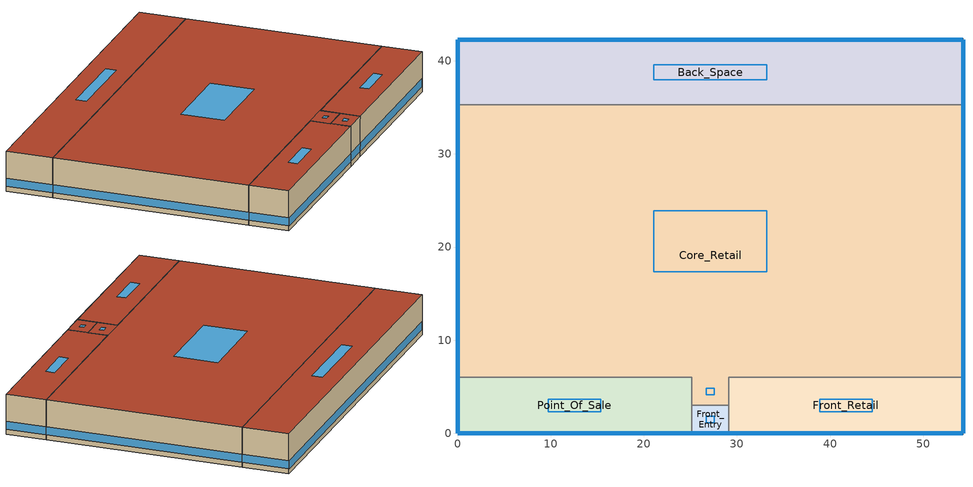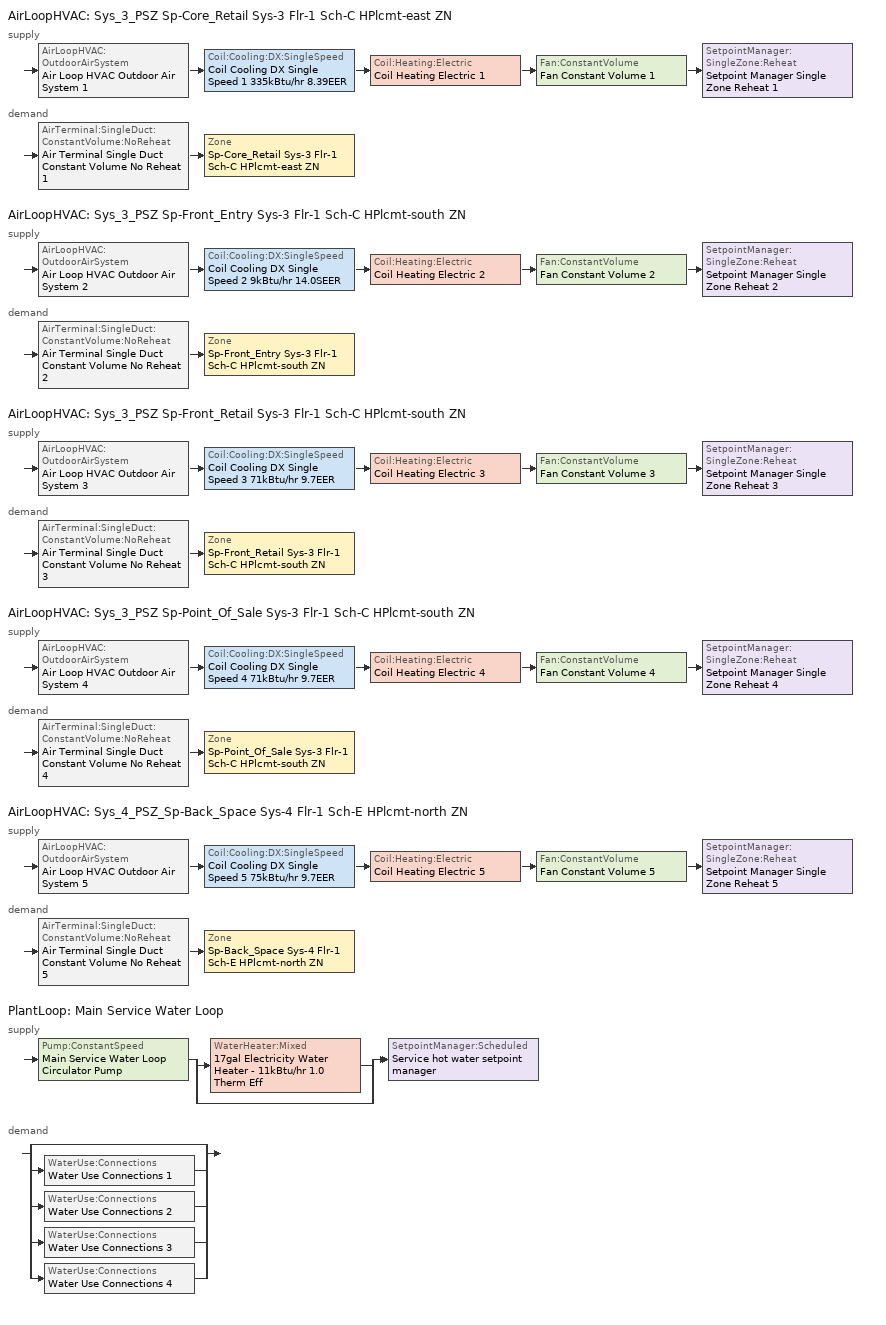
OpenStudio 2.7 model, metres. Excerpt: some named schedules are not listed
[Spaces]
Core_Retail
 floor ground: 54.27,35.27 54.27,6 29.14,6 29.14,3 25.14,3 25.14,6 0,6 0,35.27 z0
 wall outside: 54.27,6 54.27,35.27 / 0,35.27 0,6 z0:6.1
 wall to Back_Space: 54.27,35.27 0,35.27 z0:6.1
 wall to Front_Entry: 25.14,3 29.14,3 z0:6.1
 wall to Point_Of_Sale: 0,6 25.14,6 25.14,3 z0:6.1
 wall to Front_Retail: 29.14,3 29.14,6 54.27,6 z0:6.1
 window: 54.27,6.03 54.27,35.24 / 0,35.24 0,6.03 z0.76:1.98
 roof outside: 29.14,3 29.14,6 25.14,6 25.14,3 z6.1; 54.27,6 54.27,35.27 0,35.27 0,6 z6.1
 skylight: 27.58,4.16 27.58,4.84 26.69,4.84 26.69,4.16 z6.1; 33.2,17.36 33.2,23.91 21.07,23.91 21.07,17.36 z6.1
Back_Space
 floor ground: 54.27,42.27 54.27,35.27 0,35.27 0,42.27 z0
 wall outside: 54.27,35.27 54.27,42.27 0,42.27 0,35.27 z0:6.1
 window: 54.27,35.3 54.27,42.24 / 0,42.24 0,35.3 z0.76:1.99; 54.24,42.27 0.03,42.27 z0.76:1.98
 roof outside: 54.27,35.27 54.27,42.27 0,42.27 0,35.27 z6.1
 skylight: 33.2,37.99 33.2,39.55 21.07,39.55 21.07,37.99 z6.1
Front_Retail
 floor ground: 54.27,6 54.27,0 29.14,0 29.14,6 z0
 wall outside: 29.14,0 54.27,0 54.27,6 z0:6.1
 wall to Front_Entry: 29.14,3 29.14,0 z0:6.1
 window: 54.27,0.03 54.27,5.97 z0.76:1.99; 29.16,0 54.24,0 z0.76:1.98
 roof outside: 54.27,0 54.27,6 29.14,6 29.14,0 z6.1
 skylight: 44.51,2.33 44.51,3.67 38.89,3.67 38.89,2.33 z6.1
Point_Of_Sale
 floor ground: 25.14,6 25.14,0 0,0 0,6 z0
 wall outside: 0,6 0,0 25.14,0 z0:6.1
 wall to Front_Entry: 25.14,0 25.14,3 z0:6.1
 window: 0.03,0 25.11,0 z0.76:1.98; 0,5.97 0,0.03 z0.76:1.99
 roof outside: 25.14,0 25.14,6 0,6 0,0 z6.1
 skylight: 15.38,2.33 15.38,3.67 9.76,3.67 9.76,2.33 z6.1
Front_Entry
 floor ground: 29.14,3 29.14,0 25.14,0 25.14,3 z0
 wall outside: 25.14,0 29.14,0 z0:6.1
 window: 25.16,0 29.11,0 z0.76:2
 roof outside: 29.14,0 29.14,3 25.14,3 25.14,0 z6.1
 skylight: 27.58,1.16 27.58,1.84 26.69,1.84 26.69,1.16 z6.1
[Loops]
AirLoopHVAC 'Sys_3_PSZ Sp-Core_Retail Sys-3 Flr-1 Sch-C HPlcmt-east ZN'
 supply: AirLoopHVAC:OutdoorAirSystem 'Air Loop HVAC Outdoor Air System 1' > Coil:Cooling:DX:SingleSpeed 'Coil Cooling DX Single Speed 1 335kBtu/hr 8.39EER' > Coil:Heating:Electric 'Coil Heating Electric 1' > Fan:ConstantVolume 'Fan Constant Volume 1' > SetpointManager:SingleZone:Reheat 'Setpoint Manager Single Zone Reheat 1'
 demand: AirTerminal:SingleDuct:ConstantVolume:NoReheat 'Air Terminal Single Duct Constant Volume No Reheat 1' > Zone 'Sp-Core_Retail Sys-3 Flr-1 Sch-C HPlcmt-east ZN'
AirLoopHVAC 'Sys_3_PSZ Sp-Front_Entry Sys-3 Flr-1 Sch-C HPlcmt-south ZN'
 supply: AirLoopHVAC:OutdoorAirSystem 'Air Loop HVAC Outdoor Air System 2' > Coil:Cooling:DX:SingleSpeed 'Coil Cooling DX Single Speed 2 9kBtu/hr 14.0SEER' > Coil:Heating:Electric 'Coil Heating Electric 2' > Fan:ConstantVolume 'Fan Constant Volume 2' > SetpointManager:SingleZone:Reheat 'Setpoint Manager Single Zone Reheat 2'
 demand: AirTerminal:SingleDuct:ConstantVolume:NoReheat 'Air Terminal Single Duct Constant Volume No Reheat 2' > Zone 'Sp-Front_Entry Sys-3 Flr-1 Sch-C HPlcmt-south ZN'
AirLoopHVAC 'Sys_3_PSZ Sp-Front_Retail Sys-3 Flr-1 Sch-C HPlcmt-south ZN'
 supply: AirLoopHVAC:OutdoorAirSystem 'Air Loop HVAC Outdoor Air System 3' > Coil:Cooling:DX:SingleSpeed 'Coil Cooling DX Single Speed 3 71kBtu/hr 9.7EER' > Coil:Heating:Electric 'Coil Heating Electric 3' > Fan:ConstantVolume 'Fan Constant Volume 3' > SetpointManager:SingleZone:Reheat 'Setpoint Manager Single Zone Reheat 3'
 demand: AirTerminal:SingleDuct:ConstantVolume:NoReheat 'Air Terminal Single Duct Constant Volume No Reheat 3' > Zone 'Sp-Front_Retail Sys-3 Flr-1 Sch-C HPlcmt-south ZN'
AirLoopHVAC 'Sys_3_PSZ Sp-Point_Of_Sale Sys-3 Flr-1 Sch-C HPlcmt-south ZN'
 supply: AirLoopHVAC:OutdoorAirSystem 'Air Loop HVAC Outdoor Air System 4' > Coil:Cooling:DX:SingleSpeed 'Coil Cooling DX Single Speed 4 71kBtu/hr 9.7EER' > Coil:Heating:Electric 'Coil Heating Electric 4' > Fan:ConstantVolume 'Fan Constant Volume 4' > SetpointManager:SingleZone:Reheat 'Setpoint Manager Single Zone Reheat 4'
 demand: AirTerminal:SingleDuct:ConstantVolume:NoReheat 'Air Terminal Single Duct Constant Volume No Reheat 4' > Zone 'Sp-Point_Of_Sale Sys-3 Flr-1 Sch-C HPlcmt-south ZN'
AirLoopHVAC 'Sys_4_PSZ_Sp-Back_Space Sys-4 Flr-1 Sch-E HPlcmt-north ZN'
 supply: AirLoopHVAC:OutdoorAirSystem 'Air Loop HVAC Outdoor Air System 5' > Coil:Cooling:DX:SingleSpeed 'Coil Cooling DX Single Speed 5 75kBtu/hr 9.7EER' > Coil:Heating:Electric 'Coil Heating Electric 5' > Fan:ConstantVolume 'Fan Constant Volume 5' > SetpointManager:SingleZone:Reheat 'Setpoint Manager Single Zone Reheat 5'
 demand: AirTerminal:SingleDuct:ConstantVolume:NoReheat 'Air Terminal Single Duct Constant Volume No Reheat 5' > Zone 'Sp-Back_Space Sys-4 Flr-1 Sch-E HPlcmt-north ZN'
PlantLoop 'Main Service Water Loop'
 supply: Pump:ConstantSpeed 'Main Service Water Loop Circulator Pump' > split
  | WaterHeater:Mixed '17gal Electricity Water Heater - 11kBtu/hr 1.0 Therm Eff'
  | bypass
  join > SetpointManager:Scheduled 'Service hot water setpoint manager'
 demand: split
  | bypass
  | WaterUse:Connections 'Water Use Connections 1'
  | WaterUse:Connections 'Water Use Connections 2'
  | WaterUse:Connections 'Water Use Connections 3'
  | WaterUse:Connections 'Water Use Connections 4'
[Site]
Kuujjuaq AP_QC_CAN: Latitude {deg}=58.1; Longitude {deg}=-68.417; Time Zone {hr}=-5; Elevation {m}=39.9; Terrain=City
[Building]
RetailStandalone-CAN_QC_Kuujjuaq.AP.719060_CWEC2016.epw created: 2019-08-19 23:55:23 -0600: North Axis {deg}=0; Default Construction Set=BTAP-Mass at hdd = 8550.0; Standards Number of Stories=1; Standards Number of Above Ground Stories=1; Standards Building Type=NECB2011_RetailStandalone
[Site:WaterMainsTemperature]
Calculation Method=Correlation; Annual Average Outdoor Air Temperature {C}=-3.825; Maximum Difference In Monthly Average Outdoor Air Temperatures {deltaC}=36
[Site:GroundTemperature:BuildingSurface]
19.527, 19.502, 19.536, 19.598, 20.002, 21.64, 22.225, 22.375, 21.449, 20.121, 19.802, 19.633
[SizingPeriod:DesignDay] Barometric Pressure {Pa}=100847; Sky Clearness=0; Rain Indicator=0; Snow Indicator=0; Day of Month=21; Daylight Saving Time Indicator=0; Humidity Indicating Type=Wetbulb; Dry-Bulb Temperature Range Modifier Type=DefaultMultipliers
Name | Maximum Dry-Bulb Temperature {C} | Daily Dry-Bulb Temperature Range {deltaC} | Humidity Indicating Conditions at Maximum Dry-Bulb | Wind Speed {m/s} | Wind Direction {deg} | Month | Day Type | Solar Model Indicator | ASHRAE Taub | ASHRAE Taud
Kuujjuaq AP Ann Htg 99.6% Condns DB | -36.2 | 0 | -36.2 | 2.2 | 220 | 1 | WinterDesignDay | ASHRAEClearSky
Kuujjuaq AP Ann Clg .4% Condns DB=>MWB | 24.1 | 10.3 | 16.2 | 4 | 210 | 7 | SummerDesignDay | ASHRAETau | 0.364 | 2.418
[Material:NoMass] Roughness=Smooth; Thermal Absorptance=0.9; Solar Absorptance=0.7
Name | Thermal Resistance {m2-K/W} | Visible Absorptance
Typical Carpet Pad; Typical Carpet Pad 1 | 0.21648 | 0.8
Typical Insulation 1 | 6.78179 | 0.7
Typical Insulation 2 | 5.19354 | 0.7
Typical Insulation 3 | 7.04224 | 0.7
Typical Carpet Pad 2 | 2.57255 | 0.8
Typical Carpet Pad 3; Typical Carpet Pad 4 | 4.69593 | 0.8
Typical Insulation 4 | 0.624982 | 0.7
Typical Insulation 5 | 0.625 | 0.7
[Material]
Name | Roughness | Thickness {m} | Conductivity {W/m-K} | Density {kg/m3} | Specific Heat {J/kg-K} | Thermal Absorptance | Solar Absorptance | Visible Absorptance
G05 25mm wood | MediumSmooth | 0.0254 | 0.15 | 608 | 1630 | 0.9 | 0.5 | 0.5
100mm Normalweight concrete floor 1 | MediumSmooth | 0.1016 | 2.31 | 2322 | 832
G01 13mm gypsum board 1 | Smooth | 0.0127 | 0.16 | 800 | 1090 | 0.9 | 0.7 | 0.5
4 in. Normalweight Concrete Floor 1 | MediumRough | 0.1016 | 2.31 | 2322 | 832 | 0.9 | 0.7 | 0.7
1IN Stucco 1 | Smooth | 0.0253 | 0.6918 | 1858 | 837 | 0.9 | 0.7 | 0.92
8IN CONCRETE HW RefBldg 1 | Rough | 0.2032 | 1.311 | 2240 | 836.8 | 0.9 | 0.7 | 0.7
1/2IN Gypsum 1 | Smooth | 0.0127 | 0.16 | 784.9 | 830 | 0.9 | 0.4 | 0.4
Metal Roof Surface 1; F08 Metal surface 1 | Smooth | 0.0008 | 45.28 | 7824 | 500 | 0.9 | 0.7 | 0.7
6 in. Normalweight Concrete Floor 1; 6 in. Normalweight Concrete Floor 2; 6 in. Normalweight Concrete Floor 3 | MediumRough | 0.1524 | 2.31 | 2322 | 832 | 0.9 | 0.7 | 0.7
[Construction]
BTAP-Int-Partition; BTAP-Int-Door: G05 25mm wood
BTAP-Int-Floor: 100mm Normalweight concrete floor 1, Typical Carpet Pad
BTAP-Int-Wall: G01 13mm gypsum board 1, G01 13mm gypsum board 1
BTAP-Int-Ceiling: Typical Carpet Pad, 100mm Normalweight concrete floor 1
BTAP-Int-Window: SimpleGlazing
BTAP-Ext-Floor-Mass:U-0.142: Typical Insulation 1, 4 in. Normalweight Concrete Floor 1, Typical Carpet Pad 1
BTAP-Ext-Wall-Mass:U-0.183: 1IN Stucco 1, 8IN CONCRETE HW RefBldg 1, Typical Insulation 2, 1/2IN Gypsum 1
BTAP-Ext-Roof-Metal:U-0.142: Metal Roof Surface 1, Typical Insulation 3
BTAP-Grnd-Floor-Mass:U-0.379: 6 in. Normalweight Concrete Floor 1, Typical Carpet Pad 2
BTAP-Grnd-Wall-Mass:U-0.21: 6 in. Normalweight Concrete Floor 2, Typical Carpet Pad 3
BTAP-Grnd-Roof-Mass:U-0.21: 6 in. Normalweight Concrete Floor 3, Typical Carpet Pad 4
BTAP-Ext-FixedWindow:U=0.160 SHGC=0.600; BTAP-Ext-GlassDoors:U=0.160 SHGC=0.600; BTAP-Ext-Skylights:U=0.160 SHGC=0.600; BTAP-Ext-DaylightDomes:U=0.160 SHGC=0.600; BTAP-Ext-DaylightDiffuser:U=0.160 SHGC=0.600: SimpleGlazing:U=0.160 SHGC=0.600
BTAP-Ext-Door:U-1.6: F08 Metal surface 1, Typical Insulation 4
BTAP-Ext-OverHeadDoor:U-1.6: Typical Insulation 5
[DefaultConstructionSet]
BTAP-Mass at hdd = 8550.0: Default Exterior Surface Constructions=BTAP-Mass at hdd = 8550.0; Default Interior Surface Constructions=Default Surface Constructions 2; Default Ground Contact Surface Constructions=BTAP-Mass at hdd = 8550.0 1; Default Exterior SubSurface Constructions=BTAP-Mass at hdd = 8550.0; Default Interior SubSurface Constructions=Default Sub Surface Constructions 2; Interior Partition Construction=BTAP-Int-Partition
[DefaultSurfaceConstructions]
Name | Floor Construction | Wall Construction | Roof Ceiling Construction
Default Surface Constructions 2 | BTAP-Int-Floor | BTAP-Int-Wall | BTAP-Int-Ceiling
BTAP-Mass at hdd = 8550.0 | BTAP-Ext-Floor-Mass:U-0.142 | BTAP-Ext-Wall-Mass:U-0.183 | BTAP-Ext-Roof-Metal:U-0.142
BTAP-Mass at hdd = 8550.0 1 | BTAP-Grnd-Floor-Mass:U-0.379 | BTAP-Grnd-Wall-Mass:U-0.21 | BTAP-Grnd-Roof-Mass:U-0.21
[DefaultSubSurfaceConstructions]
Name | Fixed Window Construction | Operable Window Construction | Door Construction | Glass Door Construction | Overhead Door Construction | Skylight Construction | Tubular Daylight Dome Construction | Tubular Daylight Diffuser Construction
Default Sub Surface Constructions 2 | BTAP-Int-Window | BTAP-Int-Window | BTAP-Int-Door
BTAP-Mass at hdd = 8550.0 | BTAP-Ext-FixedWindow:U=0.160 SHGC=0.600 | BTAP-Ext-FixedWindow:U=0.160 SHGC=0.600 | BTAP-Ext-Door:U-1.6 | BTAP-Ext-GlassDoors:U=0.160 SHGC=0.600 | BTAP-Ext-OverHeadDoor:U-1.6 | BTAP-Ext-Skylights:U=0.160 SHGC=0.600 | BTAP-Ext-DaylightDomes:U=0.160 SHGC=0.600 | BTAP-Ext-DaylightDiffuser:U=0.160 SHGC=0.600
[WindowMaterial:SimpleGlazingSystem] Solar Heat Gain Coefficient=0.6; Visible Transmittance=0.21
Name | U-Factor {W/m2-K}
SimpleGlazing | 2.2
SimpleGlazing:U=0.160 SHGC=0.600 | 1.6
[Space] Building Story=Building Story 1; Part of Total Floor Area=Yes
Name | Space Type | Thermal Zone
Core_Retail | Space Function Retail - sales | Sp-Core_Retail Sys-3 Flr-1 Sch-C HPlcmt-east ZN
Back_Space | Space Function Storage area | Sp-Back_Space Sys-4 Flr-1 Sch-E HPlcmt-north ZN
Front_Retail | Space Function Retail - sales | Sp-Front_Retail Sys-3 Flr-1 Sch-C HPlcmt-south ZN
Point_Of_Sale | Space Function Retail - sales | Sp-Point_Of_Sale Sys-3 Flr-1 Sch-C HPlcmt-south ZN
Front_Entry | Space Function Lobby - elevator | Sp-Front_Entry Sys-3 Flr-1 Sch-C HPlcmt-south ZN
[BuildingStory]
Building Story 1: Nominal Z Coordinate {m}=0
[SpaceType] Standards Building Type=Space Function
Name | Default Schedule Set | Design Specification Outdoor Air Object | Standards Space Type
Space Function Storage area | Space Function Storage area Schedule Set | Space Function Storage area Ventilation | Storage area
Space Function Retail - sales | Space Function Retail - sales Schedule Set | Space Function Retail - sales Ventilation | Retail - sales
Space Function Lobby - elevator | Space Function Lobby - elevator Schedule Set | Space Function Lobby - elevator Ventilation | Lobby - elevator
[People:Definition] Number of People Calculation Method=People/Area; Fraction Radiant=0.3
Name | People per Space Floor Area {person/m2}
Space Function Lobby - elevator People Definition | 0.0999967
Space Function Retail - sales People Definition | 0.0333681
Space Function Storage area People Definition | 0.0100104
[People] Work Efficiency Schedule=Work Efficiency Schedule; Clothing Insulation Schedule=Clothing Schedule; Air Velocity Schedule=Air Velocity Schedule; Multiplier=1
Name | People Definition | Space or SpaceType
Space Function Lobby - elevator People | Space Function Lobby - elevator People Definition | Space Function Lobby - elevator
Space Function Retail - sales People | Space Function Retail - sales People Definition | Space Function Retail - sales
Space Function Storage area People | Space Function Storage area People Definition | Space Function Storage area
[Lights:Definition] Design Level Calculation Method=Watts/Area; Fraction Radiant=0.5; Fraction Visible=0.2
Name | Watts per Space Floor Area {W/m2}
Space Function Lobby - elevator Lights Definition | 6.89994
Space Function Retail - sales Lights Definition | 18.0998
Space Function Storage area Lights Definition | 6.79994
[Lights] Fraction Replaceable=1
Name | Lights Definition | Space or SpaceType
Space Function Lobby - elevator Lights | Space Function Lobby - elevator Lights Definition | Space Function Lobby - elevator
Space Function Retail - sales Lights | Space Function Retail - sales Lights Definition | Space Function Retail - sales
Space Function Storage area Lights | Space Function Storage area Lights Definition | Space Function Storage area
[ElectricEquipment:Definition] Design Level Calculation Method=Watts/Area; Fraction Radiant=0.5
Name | Watts per Space Floor Area {W/m2}
Space Function Lobby - elevator Elec Equip Definition; Space Function Storage area Elec Equip Definition | 0.999992
Space Function Retail - sales Elec Equip Definition | 2.49998
[ElectricEquipment]
Name | Electric Equipment Definition | Space or SpaceType
Space Function Lobby - elevator Elec Equip | Space Function Lobby - elevator Elec Equip Definition | Space Function Lobby - elevator
Space Function Retail - sales Elec Equip | Space Function Retail - sales Elec Equip Definition | Space Function Retail - sales
Space Function Storage area Elec Equip | Space Function Storage area Elec Equip Definition | Space Function Storage area
[DesignSpecification:OutdoorAir] Outdoor Air Method=Sum; Outdoor Air Flow per Person {m3/s-person}=0; Outdoor Air Flow Rate {m3/s}=0; Outdoor Air Flow Air Changes per Hour {1/hr}=0
Name | Outdoor Air Flow per Floor Area {m3/s-m2}
Space Function Lobby - elevator Ventilation | 0.0041148
Space Function Retail - sales Ventilation | 0.00118364
Space Function Storage area Ventilation | 0.0003556
[DefaultScheduleSet] People Activity Level Schedule=NECB-Activity; Infiltration Schedule=Always On
Name | Number of People Schedule | Lighting Schedule | Electric Equipment Schedule
Space Function Lobby - elevator Schedule Set; Space Function Retail - sales Schedule Set | NECB-C-Occupancy | NECB-C-Lighting | NECB-C-Electric-Equipment
Space Function Storage area Schedule Set | NECB-E-Occupancy | NECB-E-Lighting | NECB-E-Electric-Equipment
[ThermostatSetpoint:DualSetpoint]
Name | Heating Setpoint Temperature Schedule | Cooling Setpoint Temperature Schedule
Space Function Retail - sales Thermostat 4; Space Function Lobby - elevator Thermostat 2; Space Function Retail - sales Thermostat 5; Space Function Retail - sales Thermostat 6 | NECB-C-Thermostat Setpoint-Heating | NECB-C-Thermostat Setpoint-Cooling
Space Function Storage area Thermostat 2 | NECB-E-Thermostat Setpoint-Heating | NECB-E-Thermostat Setpoint-Cooling
[SpaceInfiltration:DesignFlowRate] Schedule=Always On Discrete; Design Flow Rate Calculation Method=Flow/ExteriorArea; Flow per Exterior Surface Area {m3/s-m2}=0.00025; Constant Term Coefficient=0; Temperature Term Coefficient=0; Velocity Term Coefficient=0.224; Velocity Squared Term Coefficient=0
Name | Space or SpaceType
Back_Space Infiltration | Back_Space
Core_Retail Infiltration | Core_Retail
Front_Entry Infiltration | Front_Entry
Front_Retail Infiltration | Front_Retail
Point_Of_Sale Infiltration | Point_Of_Sale
[ThermalZone] Use Ideal Air Loads=No
Name | Thermostat
Sp-Core_Retail Sys-3 Flr-1 Sch-C HPlcmt-east ZN | Space Function Retail - sales Thermostat 4
Sp-Front_Entry Sys-3 Flr-1 Sch-C HPlcmt-south ZN | Space Function Lobby - elevator Thermostat 2
Sp-Front_Retail Sys-3 Flr-1 Sch-C HPlcmt-south ZN | Space Function Retail - sales Thermostat 5
Sp-Point_Of_Sale Sys-3 Flr-1 Sch-C HPlcmt-south ZN | Space Function Retail - sales Thermostat 6
Sp-Back_Space Sys-4 Flr-1 Sch-E HPlcmt-north ZN | Space Function Storage area Thermostat 2
[Sizing:Zone] Zone Cooling Design Supply Air Temperature Input Method=SupplyAirTemperature; Zone Cooling Design Supply Air Temperature {C}=13; Zone Cooling Design Supply Air Temperature Difference {deltaC}=11.11; Zone Heating Design Supply Air Temperature Input Method=SupplyAirTemperature; Zone Heating Design Supply Air Temperature {C}=43; Zone Heating Design Supply Air Temperature Difference {deltaC}=11.11; Zone Cooling Design Supply Air Humidity Ratio {kg-H2O/kg-air}=0.0085; Zone Heating Design Supply Air Humidity Ratio {kg-H2O/kg-air}=0.008; Zone Heating Sizing Factor=1.3; Zone Cooling Sizing Factor=1.1; Cooling Design Air Flow Method=DesignDay; Heating Design Air Flow Method=DesignDay; Account for Dedicated Outdoor Air System=No; Dedicated Outdoor Air System Control Strategy=NeutralSupplyAir; Dedicated Outdoor Air Low Setpoint Temperature for Design {C}=autosize; Dedicated Outdoor Air High Setpoint Temperature for Design {C}=autosize
Sp-Core_Retail Sys-3 Flr-1 Sch-C HPlcmt-east ZN; Sp-Front_Entry Sys-3 Flr-1 Sch-C HPlcmt-south ZN; Sp-Front_Retail Sys-3 Flr-1 Sch-C HPlcmt-south ZN; Sp-Point_Of_Sale Sys-3 Flr-1 Sch-C HPlcmt-south ZN; Sp-Back_Space Sys-4 Flr-1 Sch-E HPlcmt-north ZN
[Zone equipment]
Sp-Core_Retail Sys-3 Flr-1 Sch-C HPlcmt-east ZN: Air Terminal Single Duct Constant Volume No Reheat 1, Zone HVAC Baseboard Convective Electric 1
Sp-Front_Entry Sys-3 Flr-1 Sch-C HPlcmt-south ZN: Air Terminal Single Duct Constant Volume No Reheat 2, Zone HVAC Baseboard Convective Electric 2
Sp-Front_Retail Sys-3 Flr-1 Sch-C HPlcmt-south ZN: Air Terminal Single Duct Constant Volume No Reheat 3, Zone HVAC Baseboard Convective Electric 3
Sp-Point_Of_Sale Sys-3 Flr-1 Sch-C HPlcmt-south ZN: Air Terminal Single Duct Constant Volume No Reheat 4, Zone HVAC Baseboard Convective Electric 4
Sp-Back_Space Sys-4 Flr-1 Sch-E HPlcmt-north ZN: Air Terminal Single Duct Constant Volume No Reheat 5, Zone HVAC Baseboard Convective Electric 5
[AirLoopHVAC] Design Supply Air Flow Rate {m3/s}=AutoSize
Name | Availability Schedule
Sys_3_PSZ Sp-Core_Retail Sys-3 Flr-1 Sch-C HPlcmt-east ZN | Sys_3_PSZ Sp-Core_Retail Sys-3 Flr-1 Sch-C HPlcmt-east ZN Occ Sch
Sys_3_PSZ Sp-Front_Entry Sys-3 Flr-1 Sch-C HPlcmt-south ZN | Sys_3_PSZ Sp-Front_Entry Sys-3 Flr-1 Sch-C HPlcmt-south ZN Occ Sch
Sys_3_PSZ Sp-Front_Retail Sys-3 Flr-1 Sch-C HPlcmt-south ZN | Sys_3_PSZ Sp-Front_Retail Sys-3 Flr-1 Sch-C HPlcmt-south ZN Occ Sch
Sys_3_PSZ Sp-Point_Of_Sale Sys-3 Flr-1 Sch-C HPlcmt-south ZN | Sys_3_PSZ Sp-Point_Of_Sale Sys-3 Flr-1 Sch-C HPlcmt-south ZN Occ Sch
Sys_4_PSZ_Sp-Back_Space Sys-4 Flr-1 Sch-E HPlcmt-north ZN | Sys_4_PSZ_Sp-Back_Space Sys-4 Flr-1 Sch-E HPlcmt-north ZN Occ Sch
[Sizing:System] Type of Load to Size On=Sensible; Design Outdoor Air Flow Rate {m3/s}=Autosize; Central Heating Maximum System Air Flow Ratio=1; Preheat Design Temperature {C}=7; Preheat Design Humidity Ratio {kg-H2O/kg-Air}=0.008; Precool Design Temperature {C}=13; Precool Design Humidity Ratio {kg-H2O/kg-Air}=0.008; Central Cooling Design Supply Air Temperature {C}=13; Central Heating Design Supply Air Temperature {C}=43; Sizing Option=NonCoincident; 100% Outdoor Air in Cooling=No; 100% Outdoor Air in Heating=No; Central Cooling Design Supply Air Humidity Ratio {kg-H2O/kg-Air}=0.0085; Central Heating Design Supply Air Humidity Ratio {kg-H2O/kg-Air}=0.008; Cooling Design Air Flow Method=DesignDay; Cooling Design Air Flow Rate {m3/s}=0; Heating Design Air Flow Method=DesignDay; Heating Design Air Flow Rate {m3/s}=0; System Outdoor Air Method=ZoneSum; Zone Maximum Outdoor Air Fraction=1; Cooling Supply Air Flow Rate Per Floor Area {m3/s-m2}=0.00996765; Cooling Fraction of Autosized Cooling Supply Air Flow Rate=1; Cooling Supply Air Flow Rate Per Unit Cooling Capacity {m3/s-W}=3.94755e-05; Heating Supply Air Flow Rate Per Floor Area {m3/s-m2}=0.00996765; Heating Fraction of Autosized Heating Supply Air Flow Rate=1; Heating Fraction of Autosized Cooling Supply Air Flow Rate=1; Heating Supply Air Flow Rate Per Unit Heating Capacity {m3/s-W}=3.15882e-05; Cooling Design Capacity Method=CoolingDesignCapacity; Cooling Design Capacity {W}=autosize; Cooling Design Capacity Per Floor Area {W/m2}=234.7; Fraction of Autosized Cooling Design Capacity=1; Heating Design Capacity Method=HeatingDesignCapacity; Heating Design Capacity {W}=autosize; Heating Design Capacity Per Floor Area {W/m2}=157; Fraction of Autosized Heating Design Capacity=1; Central Cooling Capacity Control Method=OnOff
Sys_3_PSZ Sp-Core_Retail Sys-3 Flr-1 Sch-C HPlcmt-east ZN; Sys_3_PSZ Sp-Front_Entry Sys-3 Flr-1 Sch-C HPlcmt-south ZN; Sys_3_PSZ Sp-Front_Retail Sys-3 Flr-1 Sch-C HPlcmt-south ZN; Sys_3_PSZ Sp-Point_Of_Sale Sys-3 Flr-1 Sch-C HPlcmt-south ZN; Sys_4_PSZ_Sp-Back_Space Sys-4 Flr-1 Sch-E HPlcmt-north ZN
[Fan:ConstantVolume] Availability Schedule=Always On Discrete; Fan Total Efficiency=0.39975; Pressure Rise {Pa}=640; Maximum Flow Rate {m3/s}=AutoSize; Motor Efficiency=0.615
Fan Constant Volume 1; Fan Constant Volume 2; Fan Constant Volume 3; Fan Constant Volume 4; Fan Constant Volume 5
[Coil:Heating:Electric] Availability Schedule=Always On Discrete
Coil Heating Electric 1; Coil Heating Electric 2; Coil Heating Electric 3; Coil Heating Electric 4; Coil Heating Electric 5
[Coil:Cooling:DX:SingleSpeed] Availability Schedule=Always On Discrete; Rated Total Cooling Capacity {W}=autosize; Rated Sensible Heat Ratio=autosize; Rated Air Flow Rate {m3/s}=autosize; Rated Evaporator Fan Power Per Volume Flow Rate {W/(m3/s)}=773.3; Total Cooling Capacity Function of Temperature Curve=DXCOOL-NECB2011-REF-CAPFT; Total Cooling Capacity Function of Flow Fraction Curve=DXCOOL-NECB2011-REF-CAPFFLOW; Energy Input Ratio Function of Temperature Curve=DXCOOL-NECB2011-REF-COOLEIRFT; Energy Input Ratio Function of Flow Fraction Curve=DXCOOL-NECB2011-REF-COOLEIRFFLOW; Part Load Fraction Correlation Curve=DXCOOL-NECB2011-REF-COOLPLFFPLR; Condenser Type=AirCooled; Evaporative Condenser Effectiveness=0; Evaporative Condenser Air Flow Rate {m3/s}=Autosize; Evaporative Condenser Pump Rated Power Consumption {W}=Autosize; Crankcase Heater Capacity {W}=0; Maximum Outdoor Dry-Bulb Temperature for Crankcase Heater Operation {C}=0; Basin Heater Capacity {W/K}=0; Basin Heater Setpoint Temperature {C}=10
Name | Rated COP {W/W}
Coil Cooling DX Single Speed 1 335kBtu/hr 8.39EER | 2.92983
Coil Cooling DX Single Speed 2 9kBtu/hr 14.0SEER | 4.11713
Coil Cooling DX Single Speed 3 71kBtu/hr 9.7EER; Coil Cooling DX Single Speed 4 71kBtu/hr 9.7EER; Coil Cooling DX Single Speed 5 75kBtu/hr 9.7EER | 3.36599
[Controller:OutdoorAir] Minimum Outdoor Air Flow Rate {m3/s}=autosize; Maximum Outdoor Air Flow Rate {m3/s}=Autosize; Economizer Control Action Type=ModulateFlow; Lockout Type=NoLockout; Minimum Limit Type=FixedMinimum; High Humidity Control=No; Heat Recovery Bypass Control Type=BypassWhenWithinEconomizerLimits
Name | Economizer Control Type | Minimum Outdoor Air Schedule | Controller Mechanical Ventilation | Economizer Maximum Limit Dry-Bulb Temperature {C} | Economizer Maximum Limit Enthalpy {J/kg} | Economizer Minimum Limit Dry-Bulb Temperature {C}
Controller Outdoor Air 1 | DifferentialEnthalpy | Sys_3_PSZ Sp-Core_Retail Sys-3 Flr-1 Sch-C HPlcmt-east ZN Occ Sch | Controller Mechanical Ventilation 1
Controller Outdoor Air 2 | NoEconomizer | Sys_3_PSZ Sp-Front_Entry Sys-3 Flr-1 Sch-C HPlcmt-south ZN Occ Sch | Controller Mechanical Ventilation 2 | 28 | 64000 | -100
Controller Outdoor Air 3 | DifferentialEnthalpy | Sys_3_PSZ Sp-Front_Retail Sys-3 Flr-1 Sch-C HPlcmt-south ZN Occ Sch | Controller Mechanical Ventilation 3
Controller Outdoor Air 4 | DifferentialEnthalpy | Sys_3_PSZ Sp-Point_Of_Sale Sys-3 Flr-1 Sch-C HPlcmt-south ZN Occ Sch | Controller Mechanical Ventilation 4
Controller Outdoor Air 5 | DifferentialEnthalpy | Sys_4_PSZ_Sp-Back_Space Sys-4 Flr-1 Sch-E HPlcmt-north ZN Occ Sch | Controller Mechanical Ventilation 5
[Controller:MechanicalVentilation] Availability Schedule=Always On Discrete; System Outdoor Air Method=ZoneSum
Controller Mechanical Ventilation 1; Controller Mechanical Ventilation 2; Controller Mechanical Ventilation 3; Controller Mechanical Ventilation 4; Controller Mechanical Ventilation 5
[AirLoopHVAC:OutdoorAirSystem]
Name | Controller
Air Loop HVAC Outdoor Air System 1 | Controller Outdoor Air 1
Air Loop HVAC Outdoor Air System 2 | Controller Outdoor Air 2
Air Loop HVAC Outdoor Air System 3 | Controller Outdoor Air 3
Air Loop HVAC Outdoor Air System 4 | Controller Outdoor Air 4
Air Loop HVAC Outdoor Air System 5 | Controller Outdoor Air 5
[SetpointManager:SingleZone:Reheat] Minimum Supply Air Temperature {C}=13; Maximum Supply Air Temperature {C}=43
Name | Control Zone
Setpoint Manager Single Zone Reheat 1 | Sp-Core_Retail Sys-3 Flr-1 Sch-C HPlcmt-east ZN
Setpoint Manager Single Zone Reheat 2 | Sp-Front_Entry Sys-3 Flr-1 Sch-C HPlcmt-south ZN
Setpoint Manager Single Zone Reheat 3 | Sp-Front_Retail Sys-3 Flr-1 Sch-C HPlcmt-south ZN
Setpoint Manager Single Zone Reheat 4 | Sp-Point_Of_Sale Sys-3 Flr-1 Sch-C HPlcmt-south ZN
Setpoint Manager Single Zone Reheat 5 | Sp-Back_Space Sys-4 Flr-1 Sch-E HPlcmt-north ZN
[AirTerminal:SingleDuct:ConstantVolume:NoReheat] Availability Schedule=Always On Discrete; Maximum Air Flow Rate {m3/s}=AutoSize
Air Terminal Single Duct Constant Volume No Reheat 1; Air Terminal Single Duct Constant Volume No Reheat 2; Air Terminal Single Duct Constant Volume No Reheat 3; Air Terminal Single Duct Constant Volume No Reheat 4; Air Terminal Single Duct Constant Volume No Reheat 5
[ZoneHVAC:Baseboard:Convective:Electric] Availability Schedule=Always On Discrete; Nominal Capacity {W}=autosize; Efficiency=1
Zone HVAC Baseboard Convective Electric 1; Zone HVAC Baseboard Convective Electric 2; Zone HVAC Baseboard Convective Electric 3; Zone HVAC Baseboard Convective Electric 4; Zone HVAC Baseboard Convective Electric 5
[PlantLoop]
Main Service Water Loop: Glycol Concentration=0; Maximum Loop Temperature {C}=60; Minimum Loop Temperature {C}=10; Plant Loop Volume {m3}=Autocalculate; Load Distribution Scheme=Optimal
[Sizing:Plant]
Main Service Water Loop: Loop Type=Heating; Design Loop Exit Temperature {C}=60; Loop Design Temperature Difference {deltaC}=5; Sizing Option=NonCoincident; Zone Timesteps in Averaging Window=1; Coincident Sizing Factor Mode=None
[SetpointManager:Scheduled]
Service hot water setpoint manager: Control Variable=Temperature; Schedule=Service Water Loop Temp - 140F
[Pump:ConstantSpeed]
Main Service Water Loop Circulator Pump: Rated Flow Rate {m3/s}=autosize; Rated Pump Head {Pa}=269.017; Rated Power Consumption {W}=autosize; Motor Efficiency=0.7; Fraction of Motor Inefficiencies to Fluid Stream=0; Pump Control Type=Intermittent; Design Power Sizing Method=PowerPerFlowPerPressure; Design Electric Power per Unit Flow Rate {W/(m3/s)}=348701.1; Design Shaft Power per Unit Flow Rate per Unit Head {W-s/m3-Pa}=1.28205
[WaterHeater:Mixed]
17gal Electricity Water Heater - 11kBtu/hr 1.0 Therm Eff: Tank Volume {m3}=0.0625907; Setpoint Temperature Schedule=Service Water Loop Temp - 140F; Deadband Temperature Difference {deltaC}=2; Maximum Temperature Limit {C}=60; Heater Control Type=Cycle; Heater Maximum Capacity {W}=3270.36; Heater Fuel Type=Electricity; Heater Thermal Efficiency=1; Off Cycle Parasitic Fuel Consumption Rate {W}=15.2719; Off Cycle Parasitic Fuel Type=Electricity; Off Cycle Parasitic Heat Fraction to Tank=0.8; On Cycle Parasitic Fuel Consumption Rate {W}=15.2719; On Cycle Parasitic Fuel Type=Electricity; On Cycle Parasitic Heat Fraction to Tank=0; Ambient Temperature Indicator=Schedule; Ambient Temperature Schedule=Water Heater Ambient Temp Schedule - 70f; Off Cycle Loss Coefficient to Ambient Temperature {W/K}=1.35047; On Cycle Loss Coefficient to Ambient Temperature {W/K}=1.35047; Use Side Effectiveness=1; Source Side Effectiveness=1; Use Side Design Flow Rate {m3/s}=autosize; Source Side Design Flow Rate {m3/s}=autosize; Indirect Water Heating Recovery Time {hr}=1.5; Source Side Flow Control Mode=IndirectHeatPrimarySetpoint
[WaterUse:Connections]
Name | Water Use Equipment Name 1
Water Use Connections 1 | Back_space Service Water Use 0.1gal/min
Water Use Connections 2 | Core_retail Service Water Use 0.18gal/min
Water Use Connections 3 | Front_retail Service Water Use 0.02gal/min
Water Use Connections 4 | Point_of_sale Service Water Use 0.02gal/min
[WaterUse:Equipment:Definition]
Name | Peak Flow Rate {m3/s} | Target Temperature Schedule | Sensible Fraction Schedule | Latent Fraction Schedule
Back_space Service Water Use Def 0.1gal/min | 6.1346e-06 | Schedule Ruleset 5 | Schedule Ruleset 3 | Schedule Ruleset 4
Core_retail Service Water Use Def 0.18gal/min | 1.14419e-05 | Schedule Ruleset 8 | Schedule Ruleset 6 | Schedule Ruleset 7
Front_retail Service Water Use Def 0.02gal/min | 1.07814e-06 | Schedule Ruleset 11 | Schedule Ruleset 9 | Schedule Ruleset 10
Point_of_sale Service Water Use Def 0.02gal/min | 1.07814e-06 | Schedule Ruleset 14 | Schedule Ruleset 12 | Schedule Ruleset 13
[WaterUse:Equipment]
Name | Water Use Equipment Definition | Space | Flow Rate Fraction Schedule
Back_space Service Water Use 0.1gal/min | Back_space Service Water Use Def 0.1gal/min | Back_Space | NECB-E-Service Water Heating
Core_retail Service Water Use 0.18gal/min | Core_retail Service Water Use Def 0.18gal/min | Core_Retail | NECB-C-Service Water Heating
Front_retail Service Water Use 0.02gal/min | Front_retail Service Water Use Def 0.02gal/min | Front_Retail | NECB-C-Service Water Heating
Point_of_sale Service Water Use 0.02gal/min | Point_of_sale Service Water Use Def 0.02gal/min | Point_Of_Sale | NECB-C-Service Water Heating
[AvailabilityManager:NightCycle] Control Type=CycleOnAny; Thermostat Tolerance {deltaC}=1; Cycling Run Time {s}=3600
Availability Manager Night Cycle 1; Availability Manager Night Cycle 2; Availability Manager Night Cycle 3; Availability Manager Night Cycle 4; Availability Manager Night Cycle 5
[EnergyManagementSystem:Sensor]
OAT: Output Variable or Output Meter Index Key=Environment; Output Variable or Output Meter=Site Outdoor Air Drybulb Temperature
[EnergyManagementSystem:Actuator] Actuated Component Type=Schedule:Year; Actuated Component Control Type=Schedule Value
Name | Actuated Component
Sys3PSZSpCoreRetailSys3Flr1SchCHPlcmteastZNHtgSch0 | NECB-C-Thermostat Setpoint-Heating
Sys3PSZSpCoreRetailSys3Flr1SchCHPlcmteastZNClgSch0 | NECB-C-Thermostat Setpoint-Cooling
[EnergyManagementSystem:Program]
Sys3PSZSpCoreRetailSys3Flr1SchCHPlcmteastZNOptimumStartProg0: IF DaylightSavings==0 && DayOfWeek>1 && Hour==5 && OAT<23.9 && OAT>1.7; SET Sys3PSZSpCoreRetailSys3Flr1SchCHPlcmteastZNClgSch0 = 29.4; SET Sys3PSZSpCoreRetailSys3Flr1SchCHPlcmteastZNHtgSch0 = 15.6; ELSEIF DaylightSavings==0 && DayOfWeek==1 && Hour==7 && OAT<23.9 && OAT>1.7; SET Sys3PSZSpCoreRetailSys3Flr1SchCHPlcmteastZNClgSch0 = 29.4; SET Sys3PSZSpCoreRetailSys3Flr1SchCHPlcmteastZNHtgSch0 = 15.6; ELSEIF DaylightSavings==1 && DayOfWeek>1 && Hour==4 && OAT<23.9 && OAT>1.7; SET Sys3PSZSpCoreRetailSys3Flr1SchCHPlcmteastZNClgSch0 = 29.4; SET Sys3PSZSpCoreRetailSys3Flr1SchCHPlcmteastZNHtgSch0 = 15.6; ELSEIF DaylightSavings==1 && DayOfWeek==1 && Hour==6 && OAT<23.9 && OAT>1.7; SET Sys3PSZSpCoreRetailSys3Flr1SchCHPlcmteastZNClgSch0 = 29.4; SET Sys3PSZSpCoreRetailSys3Flr1SchCHPlcmteastZNHtgSch0 = 15.6; ELSE; SET Sys3PSZSpCoreRetailSys3Flr1SchCHPlcmteastZNClgSch0 = NULL; SET Sys3PSZSpCoreRetailSys3Flr1SchCHPlcmteastZNHtgSch0 = NULL; ENDIF
[EnergyManagementSystem:ProgramCallingManager]
Sys3PSZSpCoreRetailSys3Flr1SchCHPlcmteastZNOptimumStartCallingManager0: BeginTimestepBeforePredictor; Sys3PSZSpCoreRetailSys3Flr1SchCHPlcmteastZNOptimumStartProg0
[Schedule:Ruleset]
Clothing Schedule: Default Day Schedule=Clothing Schedule Default Winter Clothes
Air Velocity Schedule: Default Day Schedule=Air Velocity Schedule Default
Work Efficiency Schedule: Default Day Schedule=Work Efficiency Schedule Default
NECB-C-Occupancy: Default Day Schedule=NECB-C-Occupancy Default
NECB-Activity: Default Day Schedule=NECB-Activity Default; Summer Design Day Schedule=NECB-Activity Summer Design Day; Winter Design Day Schedule=NECB-Activity Winter Design Day
NECB-C-Lighting: Default Day Schedule=NECB-C-Lighting Default
NECB-C-Electric-Equipment: Default Day Schedule=NECB-C-Electric-Equipment Default
Always On: Default Day Schedule=Always On Default
NECB-C-Thermostat Setpoint-Heating: Default Day Schedule=NECB-C-Thermostat Setpoint-Heating Default
NECB-C-Thermostat Setpoint-Cooling: Default Day Schedule=NECB-C-Thermostat Setpoint-Cooling Default
NECB-E-Occupancy: Default Day Schedule=NECB-E-Occupancy Default
NECB-E-Lighting: Default Day Schedule=NECB-E-Lighting Default
NECB-E-Electric-Equipment: Default Day Schedule=NECB-E-Electric-Equipment Default
NECB-E-Thermostat Setpoint-Heating: Default Day Schedule=NECB-E-Thermostat Setpoint-Heating Default
NECB-E-Thermostat Setpoint-Cooling: Default Day Schedule=NECB-E-Thermostat Setpoint-Cooling Default
Service Water Loop Temp - 140F: Default Day Schedule=Service Water Loop Temp - 140F Default
Water Heater Ambient Temp Schedule - 70f: Default Day Schedule=Water Heater Ambient Temp Schedule - 70f Default
Schedule Ruleset 3: Default Day Schedule=Schedule Day 5
Schedule Ruleset 4: Default Day Schedule=Schedule Day 6
Schedule Ruleset 5: Default Day Schedule=Schedule Day 7
NECB-E-Service Water Heating: Default Day Schedule=NECB-E-Service Water Heating Default
Schedule Ruleset 6: Default Day Schedule=Schedule Day 8
Schedule Ruleset 7: Default Day Schedule=Schedule Day 9
Schedule Ruleset 8: Default Day Schedule=Schedule Day 10
NECB-C-Service Water Heating: Default Day Schedule=NECB-C-Service Water Heating Default
Schedule Ruleset 9: Default Day Schedule=Schedule Day 11
Schedule Ruleset 10: Default Day Schedule=Schedule Day 12
Schedule Ruleset 11: Default Day Schedule=Schedule Day 13
Schedule Ruleset 12: Default Day Schedule=Schedule Day 14
Schedule Ruleset 13: Default Day Schedule=Schedule Day 15
Schedule Ruleset 14: Default Day Schedule=Schedule Day 16
Sys_3_PSZ Sp-Core_Retail Sys-3 Flr-1 Sch-C HPlcmt-east ZN Occ Sch: Default Day Schedule=Sys_3_PSZ Sp-Core_Retail Sys-3 Flr-1 Sch-C HPlcmt-east ZN Occ Sch Default; Summer Design Day Schedule=Sys_3_PSZ Sp-Core_Retail Sys-3 Flr-1 Sch-C HPlcmt-east ZN Occ Sch Summer Design Day; Winter Design Day Schedule=Sys_3_PSZ Sp-Core_Retail Sys-3 Flr-1 Sch-C HPlcmt-east ZN Occ Sch Winter Design Day
Sys_3_PSZ Sp-Front_Entry Sys-3 Flr-1 Sch-C HPlcmt-south ZN Occ Sch: Default Day Schedule=Sys_3_PSZ Sp-Front_Entry Sys-3 Flr-1 Sch-C HPlcmt-south ZN Occ Sch Default; Summer Design Day Schedule=Sys_3_PSZ Sp-Front_Entry Sys-3 Flr-1 Sch-C HPlcmt-south ZN Occ Sch Summer Design Day; Winter Design Day Schedule=Sys_3_PSZ Sp-Front_Entry Sys-3 Flr-1 Sch-C HPlcmt-south ZN Occ Sch Winter Design Day
Sys_3_PSZ Sp-Front_Retail Sys-3 Flr-1 Sch-C HPlcmt-south ZN Occ Sch: Default Day Schedule=Sys_3_PSZ Sp-Front_Retail Sys-3 Flr-1 Sch-C HPlcmt-south ZN Occ Sch Default; Summer Design Day Schedule=Sys_3_PSZ Sp-Front_Retail Sys-3 Flr-1 Sch-C HPlcmt-south ZN Occ Sch Summer Design Day; Winter Design Day Schedule=Sys_3_PSZ Sp-Front_Retail Sys-3 Flr-1 Sch-C HPlcmt-south ZN Occ Sch Winter Design Day
Sys_3_PSZ Sp-Point_Of_Sale Sys-3 Flr-1 Sch-C HPlcmt-south ZN Occ Sch: Default Day Schedule=Sys_3_PSZ Sp-Point_Of_Sale Sys-3 Flr-1 Sch-C HPlcmt-south ZN Occ Sch Default; Summer Design Day Schedule=Sys_3_PSZ Sp-Point_Of_Sale Sys-3 Flr-1 Sch-C HPlcmt-south ZN Occ Sch Summer Design Day; Winter Design Day Schedule=Sys_3_PSZ Sp-Point_Of_Sale Sys-3 Flr-1 Sch-C HPlcmt-south ZN Occ Sch Winter Design Day
Sys_4_PSZ_Sp-Back_Space Sys-4 Flr-1 Sch-E HPlcmt-north ZN Occ Sch: Default Day Schedule=Sys_4_PSZ_Sp-Back_Space Sys-4 Flr-1 Sch-E HPlcmt-north ZN Occ Sch Default; Summer Design Day Schedule=Sys_4_PSZ_Sp-Back_Space Sys-4 Flr-1 Sch-E HPlcmt-north ZN Occ Sch Summer Design Day; Winter Design Day Schedule=Sys_4_PSZ_Sp-Back_Space Sys-4 Flr-1 Sch-E HPlcmt-north ZN Occ Sch Winter Design Day
[Schedule:Day]
Clothing Schedule Default Winter Clothes; Always On Default; Sys_3_PSZ Sp-Core_Retail Sys-3 Flr-1 Sch-C HPlcmt-east ZN Occ Sch Winter Design Day; Sys_3_PSZ Sp-Core_Retail Sys-3 Flr-1 Sch-C HPlcmt-east ZN Occ Sch Summer Design Day; Sys_3_PSZ Sp-Front_Entry Sys-3 Flr-1 Sch-C HPlcmt-south ZN Occ Sch Winter Design Day; Sys_3_PSZ Sp-Front_Entry Sys-3 Flr-1 Sch-C HPlcmt-south ZN Occ Sch Summer Design Day; Sys_3_PSZ Sp-Front_Retail Sys-3 Flr-1 Sch-C HPlcmt-south ZN Occ Sch Winter Design Day; Sys_3_PSZ Sp-Front_Retail Sys-3 Flr-1 Sch-C HPlcmt-south ZN Occ Sch Summer Design Day; Sys_3_PSZ Sp-Point_Of_Sale Sys-3 Flr-1 Sch-C HPlcmt-south ZN Occ Sch Winter Design Day; Sys_3_PSZ Sp-Point_Of_Sale Sys-3 Flr-1 Sch-C HPlcmt-south ZN Occ Sch Summer Design Day; Sys_4_PSZ_Sp-Back_Space Sys-4 Flr-1 Sch-E HPlcmt-north ZN Occ Sch Winter Design Day; Sys_4_PSZ_Sp-Back_Space Sys-4 Flr-1 Sch-E HPlcmt-north ZN Occ Sch Summer Design Day: 24, 0, 1
Air Velocity Schedule Default; Schedule Day 5; Schedule Day 8; Schedule Day 11; Schedule Day 14: 24, 0, 0.2
Work Efficiency Schedule Default: 24, 0, 0
NECB-C-Occupancy Default: 8, 0, 0, 9, 0, 0.1, 10, 0, 0.2, 12, 0, 0.5, 16, 0, 0.7, 17, 0, 0.8, 18, 0, 0.7, 19, 0, 0.5, 21, 0, 0.3, 24, 0, 0
NECB-Activity Default; NECB-Activity Winter Design Day; NECB-Activity Summer Design Day: 24, 0, 130
NECB-C-Lighting Default; NECB-C-Electric-Equipment Default: 8, 0, 0.05, 9, 0, 0.5, 19, 0, 0.9, 20, 0, 0.6, 21, 0, 0.5, 24, 0, 0.05
NECB-C-Thermostat Setpoint-Heating Default; NECB-C-Thermostat Setpoint-Heating Default|Wkdy Day; NECB-C-Thermostat Setpoint-Heating Sat Day: 7, 0, 18, 8, 0, 20, 21, 0, 22, 24, 0, 18
NECB-C-Thermostat Setpoint-Cooling Default: 7, 0, 35, 21, 0, 24, 24, 0, 35
NECB-E-Occupancy Default: 8, 0, 0, 9, 0, 0.2, 10, 0, 0.7, 14, 0, 0.9, 15, 0, 0.5, 16, 0, 0.9, 18, 0, 0.8, 19, 0, 0.2, 24, 0, 0
NECB-E-Lighting Default; NECB-E-Electric-Equipment Default: 8, 0, 0.05, 9, 0, 0.4, 10, 0, 0.7, 18, 0, 0.9, 19, 0, 0.4, 24, 0, 0.05
NECB-E-Thermostat Setpoint-Heating Default: 7, 0, 18, 8, 0, 20, 19, 0, 22, 24, 0, 18
NECB-E-Thermostat Setpoint-Cooling Default: 7, 0, 35, 19, 0, 24, 24, 0, 35
Service Water Loop Temp - 140F Default; Schedule Day 7; Schedule Day 10; Schedule Day 13; Schedule Day 16: 24, 0, 60
Water Heater Ambient Temp Schedule - 70f Default: 24, 0, 21.1111
Schedule Day 6; Schedule Day 9; Schedule Day 12; Schedule Day 15: 24, 0, 0.05
NECB-E-Service Water Heating Default: 8, 0, 0.05, 9, 0, 0.1, 10, 0, 0.4, 12, 0, 0.5, 13, 0, 0.7, 14, 0, 0.9, 15, 0, 0.8, 16, 0, 0.7, 17, 0, 0.8, 18, 0, 0.3, 24, 0, 0.05
NECB-C-Service Water Heating Default: 8, 0, 0.05, 9, 0, 0.1, 10, 0, 0.2, 11, 0, 0.3, 12, 0, 0.4, 16, 0, 0.8, 17, 0, 0.6, 18, 0, 0.4, 19, 0, 0.3, 21, 0, 0.2, 24, 0, 0.05
Sys_3_PSZ Sp-Core_Retail Sys-3 Flr-1 Sch-C HPlcmt-east ZN Occ Sch Default; Sys_3_PSZ Sp-Front_Entry Sys-3 Flr-1 Sch-C HPlcmt-south ZN Occ Sch Default; Sys_3_PSZ Sp-Front_Retail Sys-3 Flr-1 Sch-C HPlcmt-south ZN Occ Sch Default; Sys_3_PSZ Sp-Point_Of_Sale Sys-3 Flr-1 Sch-C HPlcmt-south ZN Occ Sch Default: 9, 0, 0, 21, 0, 1, 24, 0, 0
Sys_4_PSZ_Sp-Back_Space Sys-4 Flr-1 Sch-E HPlcmt-north ZN Occ Sch Default: 8, 0, 0, 19, 0, 1, 24, 0, 0
[Schedule:Rule] Date Specification Type=DateRange; Start Day=1
Name | Schedule Ruleset | Rule Order | Day Schedule | Start Month | End Month | End Day | Apply Monday | Apply Tuesday | Apply Wednesday | Apply Thursday | Apply Friday | Apply Saturday | Apply Sunday
Schedule Rule 1 | Clothing Schedule | 0 | Clothing Schedule Summer Clothes | 5 | 9 | 30
Schedule Rule 2 | NECB-C-Occupancy | 2 | NECB-C-Occupancy Default|Wkdy Day | 1 | 12 | 31 | Yes | Yes | Yes | Yes | Yes
Schedule Rule 3 | NECB-C-Occupancy | 1 | NECB-C-Occupancy Sat Day | 1 | 12 | 31 |  |  |  |  |  | Yes
Schedule Rule 4 | NECB-C-Occupancy | 0 | NECB-C-Occupancy Sun|Hol Day | 1 | 12 | 31 |  |  |  |  |  |  | Yes
Schedule Rule 5 | NECB-C-Lighting | 2 | NECB-C-Lighting Default|Wkdy Day | 1 | 12 | 31 | Yes | Yes | Yes | Yes | Yes
Schedule Rule 6 | NECB-C-Lighting | 1 | NECB-C-Lighting Sat Day | 1 | 12 | 31 |  |  |  |  |  | Yes
Schedule Rule 7 | NECB-C-Lighting | 0 | NECB-C-Lighting Sun|Hol Day | 1 | 12 | 31 |  |  |  |  |  |  | Yes
Schedule Rule 8 | NECB-C-Electric-Equipment | 2 | NECB-C-Electric-Equipment Default|Wkdy Day | 1 | 12 | 31 | Yes | Yes | Yes | Yes | Yes
Schedule Rule 9 | NECB-C-Electric-Equipment | 1 | NECB-C-Electric-Equipment Sat Day | 1 | 12 | 31 |  |  |  |  |  | Yes
Schedule Rule 10 | NECB-C-Electric-Equipment | 0 | NECB-C-Electric-Equipment Sun|Hol Day | 1 | 12 | 31 |  |  |  |  |  |  | Yes
Schedule Rule 11 | NECB-C-Thermostat Setpoint-Heating | 2 | NECB-C-Thermostat Setpoint-Heating Default|Wkdy Day | 1 | 12 | 31 | Yes | Yes | Yes | Yes | Yes
Schedule Rule 12 | NECB-C-Thermostat Setpoint-Heating | 1 | NECB-C-Thermostat Setpoint-Heating Sat Day | 1 | 12 | 31 |  |  |  |  |  | Yes
Schedule Rule 13 | NECB-C-Thermostat Setpoint-Heating | 0 | NECB-C-Thermostat Setpoint-Heating Sun|Hol Day | 1 | 12 | 31 |  |  |  |  |  |  | Yes
Schedule Rule 14 | NECB-C-Thermostat Setpoint-Cooling | 2 | NECB-C-Thermostat Setpoint-Cooling Default|Wkdy Day | 1 | 12 | 31 | Yes | Yes | Yes | Yes | Yes
Schedule Rule 15 | NECB-C-Thermostat Setpoint-Cooling | 1 | NECB-C-Thermostat Setpoint-Cooling Sat Day | 1 | 12 | 31 |  |  |  |  |  | Yes
Schedule Rule 16 | NECB-C-Thermostat Setpoint-Cooling | 0 | NECB-C-Thermostat Setpoint-Cooling Sun|Hol Day | 1 | 12 | 31 |  |  |  |  |  |  | Yes
Schedule Rule 17 | NECB-E-Occupancy | 2 | NECB-E-Occupancy Default|Wkdy Day | 1 | 12 | 31 | Yes | Yes | Yes | Yes | Yes
Schedule Rule 18 | NECB-E-Occupancy | 1 | NECB-E-Occupancy Sat Day | 1 | 12 | 31 |  |  |  |  |  | Yes
Schedule Rule 19 | NECB-E-Occupancy | 0 | NECB-E-Occupancy Sun|Hol Day | 1 | 12 | 31 |  |  |  |  |  |  | Yes
Schedule Rule 20 | NECB-E-Lighting | 2 | NECB-E-Lighting Default|Wkdy Day | 1 | 12 | 31 | Yes | Yes | Yes | Yes | Yes
Schedule Rule 21 | NECB-E-Lighting | 1 | NECB-E-Lighting Sat Day | 1 | 12 | 31 |  |  |  |  |  | Yes
Schedule Rule 22 | NECB-E-Lighting | 0 | NECB-E-Lighting Sun|Hol Day | 1 | 12 | 31 |  |  |  |  |  |  | Yes
Schedule Rule 23 | NECB-E-Electric-Equipment | 2 | NECB-E-Electric-Equipment Default|Wkdy Day | 1 | 12 | 31 | Yes | Yes | Yes | Yes | Yes
Schedule Rule 24 | NECB-E-Electric-Equipment | 1 | NECB-E-Electric-Equipment Sat Day | 1 | 12 | 31 |  |  |  |  |  | Yes
Schedule Rule 25 | NECB-E-Electric-Equipment | 0 | NECB-E-Electric-Equipment Sun|Hol Day | 1 | 12 | 31 |  |  |  |  |  |  | Yes
Schedule Rule 26 | NECB-E-Thermostat Setpoint-Heating | 2 | NECB-E-Thermostat Setpoint-Heating Default|Wkdy Day | 1 | 12 | 31 | Yes | Yes | Yes | Yes | Yes
Schedule Rule 27 | NECB-E-Thermostat Setpoint-Heating | 1 | NECB-E-Thermostat Setpoint-Heating Sat Day | 1 | 12 | 31 |  |  |  |  |  | Yes
Schedule Rule 28 | NECB-E-Thermostat Setpoint-Heating | 0 | NECB-E-Thermostat Setpoint-Heating Sun|Hol Day | 1 | 12 | 31 |  |  |  |  |  |  | Yes
Schedule Rule 29 | NECB-E-Thermostat Setpoint-Cooling | 2 | NECB-E-Thermostat Setpoint-Cooling Default|Wkdy Day | 1 | 12 | 31 | Yes | Yes | Yes | Yes | Yes
Schedule Rule 30 | NECB-E-Thermostat Setpoint-Cooling | 1 | NECB-E-Thermostat Setpoint-Cooling Sat Day | 1 | 12 | 31 |  |  |  |  |  | Yes
Schedule Rule 31 | NECB-E-Thermostat Setpoint-Cooling | 0 | NECB-E-Thermostat Setpoint-Cooling Sun|Hol Day | 1 | 12 | 31 |  |  |  |  |  |  | Yes
Schedule Rule 32 | NECB-E-Service Water Heating | 2 | NECB-E-Service Water Heating Default|Wkdy Day | 1 | 12 | 31 | Yes | Yes | Yes | Yes | Yes
Schedule Rule 33 | NECB-E-Service Water Heating | 1 | NECB-E-Service Water Heating Sat Day | 1 | 12 | 31 |  |  |  |  |  | Yes
Schedule Rule 34 | NECB-E-Service Water Heating | 0 | NECB-E-Service Water Heating Sun|Hol Day | 1 | 12 | 31 |  |  |  |  |  |  | Yes
Schedule Rule 35 | NECB-C-Service Water Heating | 2 | NECB-C-Service Water Heating Default|Wkdy Day | 1 | 12 | 31 | Yes | Yes | Yes | Yes | Yes
Schedule Rule 36 | NECB-C-Service Water Heating | 1 | NECB-C-Service Water Heating Sat Day | 1 | 12 | 31 |  |  |  |  |  | Yes
Schedule Rule 37 | NECB-C-Service Water Heating | 0 | NECB-C-Service Water Heating Sun|Hol Day | 1 | 12 | 31 |  |  |  |  |  |  | Yes
Sys_3_PSZ Sp-Core_Retail Sys-3 Flr-1 Sch-C HPlcmt-east ZN Occ Sch Sunday Rule | Sys_3_PSZ Sp-Core_Retail Sys-3 Flr-1 Sch-C HPlcmt-east ZN Occ Sch | 0 | Sys_3_PSZ Sp-Core_Retail Sys-3 Flr-1 Sch-C HPlcmt-east ZN Occ Sch Sunday | 1 | 12 | 31 |  |  |  |  |  |  | Yes
Sys_3_PSZ Sp-Front_Entry Sys-3 Flr-1 Sch-C HPlcmt-south ZN Occ Sch Sunday Rule | Sys_3_PSZ Sp-Front_Entry Sys-3 Flr-1 Sch-C HPlcmt-south ZN Occ Sch | 0 | Sys_3_PSZ Sp-Front_Entry Sys-3 Flr-1 Sch-C HPlcmt-south ZN Occ Sch Sunday | 1 | 12 | 31 |  |  |  |  |  |  | Yes
Sys_3_PSZ Sp-Front_Retail Sys-3 Flr-1 Sch-C HPlcmt-south ZN Occ Sch Sunday Rule | Sys_3_PSZ Sp-Front_Retail Sys-3 Flr-1 Sch-C HPlcmt-south ZN Occ Sch | 0 | Sys_3_PSZ Sp-Front_Retail Sys-3 Flr-1 Sch-C HPlcmt-south ZN Occ Sch Sunday | 1 | 12 | 31 |  |  |  |  |  |  | Yes
Sys_3_PSZ Sp-Point_Of_Sale Sys-3 Flr-1 Sch-C HPlcmt-south ZN Occ Sch Sunday Rule | Sys_3_PSZ Sp-Point_Of_Sale Sys-3 Flr-1 Sch-C HPlcmt-south ZN Occ Sch | 0 | Sys_3_PSZ Sp-Point_Of_Sale Sys-3 Flr-1 Sch-C HPlcmt-south ZN Occ Sch Sunday | 1 | 12 | 31 |  |  |  |  |  |  | Yes
Sys_4_PSZ_Sp-Back_Space Sys-4 Flr-1 Sch-E HPlcmt-north ZN Occ Sch Saturday Rule | Sys_4_PSZ_Sp-Back_Space Sys-4 Flr-1 Sch-E HPlcmt-north ZN Occ Sch | 1 | Sys_4_PSZ_Sp-Back_Space Sys-4 Flr-1 Sch-E HPlcmt-north ZN Occ Sch Saturday | 1 | 12 | 31 |  |  |  |  |  | Yes
Sys_4_PSZ_Sp-Back_Space Sys-4 Flr-1 Sch-E HPlcmt-north ZN Occ Sch Sunday Rule | Sys_4_PSZ_Sp-Back_Space Sys-4 Flr-1 Sch-E HPlcmt-north ZN Occ Sch | 0 | Sys_4_PSZ_Sp-Back_Space Sys-4 Flr-1 Sch-E HPlcmt-north ZN Occ Sch Sunday | 1 | 12 | 31 |  |  |  |  |  |  | Yes
[Schedule:Constant]
Always On Discrete: Value=1
[Curve:Biquadratic] Minimum Value of x=13; Maximum Value of x=24; Minimum Value of y=24; Maximum Value of y=46
Name | Coefficient1 Constant | Coefficient2 x | Coefficient3 x**2 | Coefficient4 y | Coefficient5 y**2 | Coefficient6 x*y
DXCOOL-NECB2011-REF-CAPFT | 0.867905 | 0.0142459 | 0.00055436 | -0.0075575 | 3.3e-005 | -0.0001918
DXCOOL-NECB2011-REF-COOLEIRFT | 0.116936 | 0.0284933 | -0.0004112 | 0.0214108 | 0.00016103 | -0.0006791
[Curve:Quadratic] Coefficient1 Constant=1; Coefficient2 x=0; Coefficient3 x**2=0; Minimum Value of x=0; Maximum Value of x=1
DXCOOL-NECB2011-REF-CAPFFLOW; DXCOOL-NECB2011-REF-COOLEIRFFLOW
[Curve:Cubic]
DXCOOL-NECB2011-REF-COOLPLFFPLR: Coefficient1 Constant=0.0277; Coefficient2 x=4.9151; Coefficient3 x**2=-8.184; Coefficient4 x**3=4.2702; Minimum Value of x=0.7; Maximum Value of x=1
